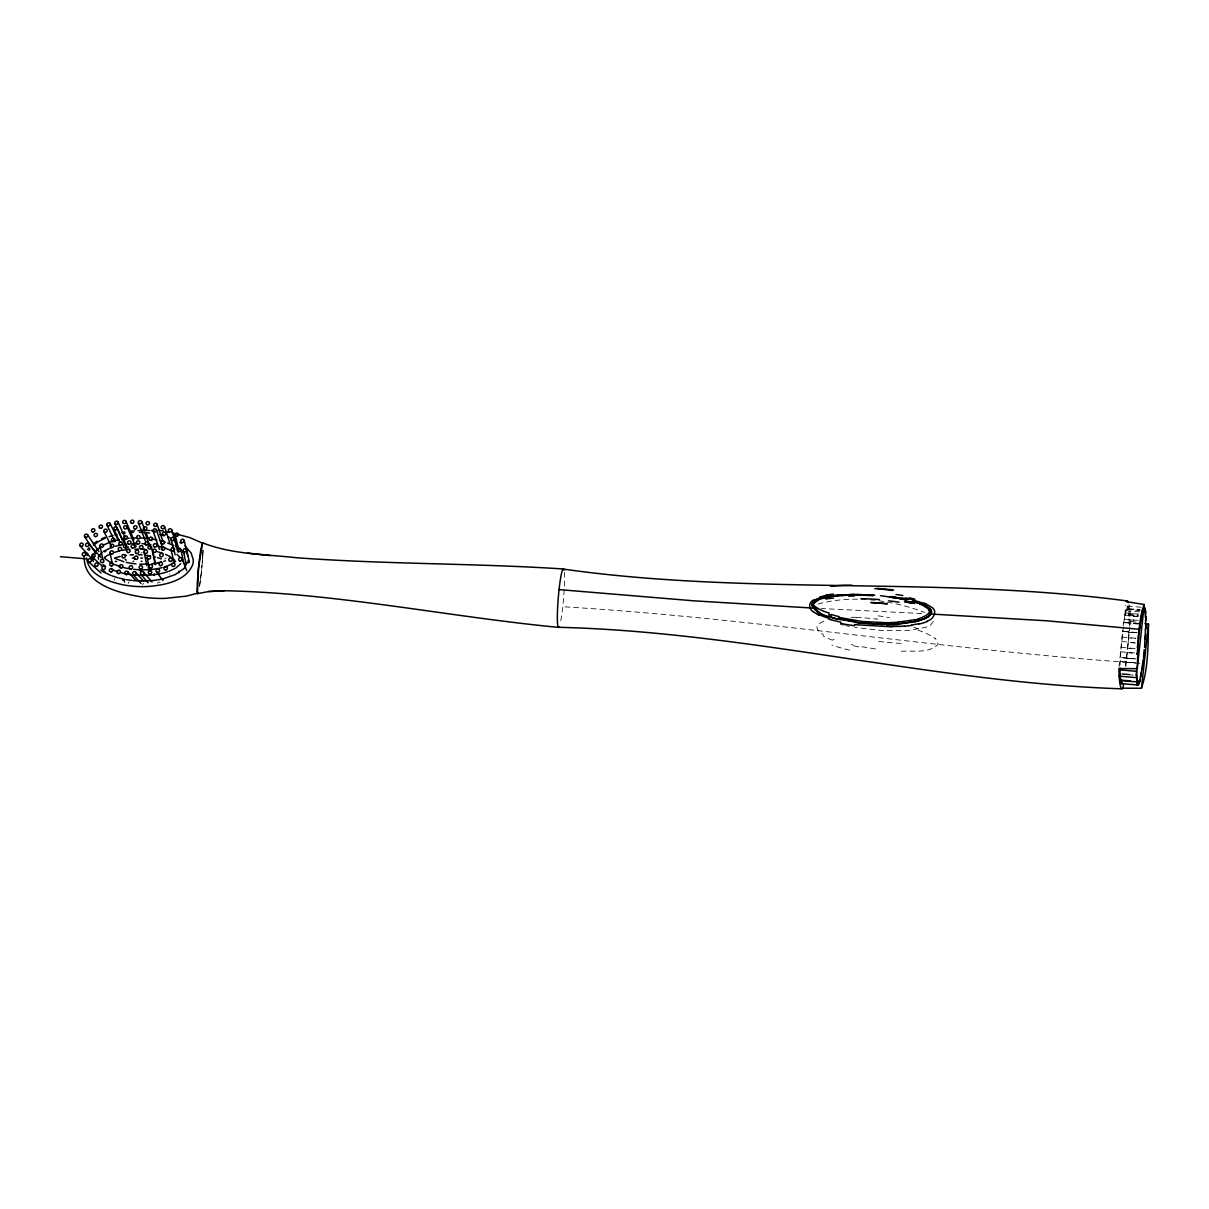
<?xml version="1.0" encoding="UTF-8"?>
<svg xmlns="http://www.w3.org/2000/svg" width="1209" height="1209" viewBox="0 0 1209 1209"><rect width="100%" height="100%" fill="white"/><g stroke="black" fill="none" stroke-linecap="round" stroke-linejoin="round"><path stroke-width="0.75" stroke-dasharray="5 3.75" d="M1138.53 623.799L1123.856 622.575A36.33 3.31 -85.3 0 1 1124.4 619.22L1124.944 614.368L1137.85 615.381M1137.956 616.514L1125.126 615.441L1125.065 614.414M203.036 550.216L202.931 552.679M203.036 550.171L202.795 555.263M1125.126 615.441A36.33 3.31 -85.3 0 1 1125.67 613.069L1126.199 608.898L1139.09 609.91M1139.588 611.905L1126.35 610.696L1126.304 608.943M202.9 553.193L202.507 559.525M202.764 555.777L202.659 557.379M1123.191 625.597L1123.69 622.076M202.628 557.908L202.069 564.92M1126.35 610.696A36.33 3.31 -85.3 0 1 1126.848 609.487L1127.332 606.117L1127.453 608.58L1140.283 609.789M202.432 560.598L202.296 562.215M1129.282 625.673L1129.327 622.862L1138.44 623.527M202.251 562.759L201.178 573.927M202.024 565.464L201.827 567.61M1127.846 608.777L1128.269 606.253L1128.314 609.532A36.33 3.31 -85.3 0 1 1128.586 610.998L1128.934 609.26L1139.981 610.122M201.767 568.154L201.646 569.484M1128.828 635.783L1128.798 632.262A36.33 3.31 -85.3 0 0 1128.874 630.252M201.555 570.27L201.374 572.114M201.314 572.643L199.485 586.607M1119.035 666.703L1125.791 605.346M1125.519 665.842L1129.826 626.806M1130.037 624.947L1130.128 613.371A83.633 7.602 -85.3 0 0 1129.07 604.651M201.087 574.698L200.996 575.469M1128.798 636.07L1128.465 637.914L1135.795 638.564M200.875 576.481L200.966 575.726M200.815 576.98L200.634 578.461M200.573 578.945L200.331 580.864M1138.168 616.726L1129.01 615.955A36.33 3.31 -85.3 0 0 1128.858 613.492L1129.04 609.306M200.256 581.333L199.545 586.244M1125.851 666.446L1126.108 662.336A36.33 3.31 -85.3 0 0 1126.607 658.27L1135.856 659.192M1138.243 624.025L1129.07 623.27A36.33 3.31 -85.3 0 0 1129.085 619.839L1129.251 614.943L1138.47 615.653M1129.01 615.955L1129.357 614.958M1129.085 619.839L1138.258 620.595M1137.246 632.564L1122.572 631.355L1122.043 637.098A36.33 3.31 -85.3 0 0 1121.604 641.541L1121.075 647.329A36.33 3.31 -85.3 0 0 1120.803 651.832L1120.32 657.379A36.33 3.31 -85.3 0 0 1120.32 661.565L1119.897 666.491M1127.74 648.16L1128.209 642.508L1135.493 643.022M933.348 621.35L930.492 625.113L925.746 627.335L909.621 630.342L882.253 630.584L854.793 627.426M1126.758 658.361L1127.241 652.724A36.33 3.31 -85.3 0 0 1127.649 648.251L1135.009 648.855M1135.07 658.814L1120.395 657.59L1135.16 658.663M823.707 621.139L819.203 623.602L817.103 626.383A5.214 5.093 -28.7 0 0 818.04 630.388L823.646 635.103M817.979 604.032C852.723 594.556 891.214 599.83 924.598 612.389M851.091 617.27L856.244 617.315M901.264 651.228C913.203 650.518 928.95 653.737 937.957 644.291A3.823 3.657 33.4 0 0 938.139 643.551L935.252 638.05M921.726 613.537L821.319 608.535M1135.84 662.895C944.274 649.989 754.492 618.192 562.774 606.752M1127.392 606.072L1141.16 607.25M1126.848 609.487L1139.679 610.545M1125.67 613.069L1138.5 614.127M1128.858 613.492L1138.032 614.248M1124.4 619.22L1137.246 620.277M1138.425 623.239L1123.856 622.575M1122.617 631.4L1137.321 632.73M1128.768 632.337L1136.203 632.791M1122.043 637.098L1136.717 638.307M1121.589 641.541L1134.45 642.599M1121.106 647.374L1135.795 648.598M1120.803 651.832L1135.478 653.041M1127.241 652.724L1134.571 653.298M1120.32 661.565L1134.994 662.774M1126.108 662.336L1140.782 663.545M1129.644 674.788L1133.317 675.09M876.313 618.872L877.734 619.068M875.437 648.961L858.874 646.241M1130.445 621.23L1138.364 622.439M845.665 625.612L849.262 626.383M853.433 645.107L851.091 644.578M840.406 624.358L843.867 625.219M913.808 627.275L918.356 628.892M834.119 639.757L832.986 639.349M1128.193 642.447L1128.209 642.478A36.33 3.31 -85.3 0 0 1128.45 637.959M1122.632 631.43L1122.647 631.521A36.33 3.31 -85.3 0 1 1122.813 630.221M564.286 572.265A29.318 2.66 -85.3 0 1 563.696 597.034A29.318 2.66 -85.3 0 1 560.311 622.952M832.623 640.271A63.231 61.175 -13 0 1 823.117 635.979M849.655 650.125A140.259 128.502 2.4 0 1 831.928 645.032M858.722 646.891A193.757 153.347 7.8 0 1 853.252 645.757M901.037 643.384A208.265 152.576 8.1 0 1 876.48 641.087M917.994 630.221A56.475 54.178 33.5 0 1 934.95 638.473M878.172 615.849A204.397 203.535 -19.9 0 1 889.34 617.663M856.244 617.482A188.785 180.761 2.1 0 1 876.283 619.084M140.924 553.148A1.753 1.677 -12.2 0 1 142.058 552.679M164.832 559.208A1.753 1.677 -12.2 0 1 166.222 557.938M169.275 574.033A1.753 1.708 -34.5 0 1 169.834 574.275M157.578 583.312A1.753 1.708 -38.7 0 1 160.192 582.315M142.768 584.839A1.753 1.693 -41.9 0 1 143.523 583.327M128.199 583.358A1.753 1.693 -44.3 0 1 129.167 581.861M114.341 580.32A1.753 1.677 -46.3 0 1 114.538 578.779"/><path stroke-width="1.5" d="M86.731 557.953C88.166 575.333 109.173 581.801 123.439 584.899A101.964 95.723 -29.6 0 0 149.946 586.35C165.709 584.748 185.99 580.909 192.73 564.603A14.931 14.024 -29.6 0 0 193.259 559.797L191.173 553.072L185.053 546.015M1140.359 623.95L1140.359 623.859A36.33 3.31 -85.3 0 1 1140.918 620.58L1141.598 615.925M1141.372 671.932L1141.372 671.932A36.33 3.31 -85.3 0 0 1141.916 668.577L1141.916 668.577M197.143 589.025L197.173 591.277M1138.334 682.42L1138.258 683.916L1138.319 682.571A36.33 3.31 -85.3 0 1 1137.926 682.375L1137.473 684.944L1137.473 681.468A36.33 3.31 -85.3 0 1 1137.185 680.153L1136.823 681.921L1136.913 677.66A36.33 3.31 -85.3 0 1 1136.762 675.196L1136.762 675.196M1140.646 675.71L1140.737 676.813L1141.356 672.4L1140.828 676.783L1140.646 675.71A36.33 3.31 -85.3 0 1 1140.102 678.083L1140.102 678.083M1145.512 617.331L1145.754 616.303L1145.512 617.331A36.33 3.31 -85.3 0 0 1145.376 614.852L1145.603 611.558M1121.756 682.435L1121.831 683.674L1122.194 682.526M1140.918 620.474L1141.402 615.895M197.158 588.602L197.309 583.871M817.707 611.391A24.195 22.306 -9.3 0 1 814.685 609.306L812.131 605.664L812.69 602.596A5.969 5.607 -5.1 0 1 813.325 601.84L821.5 597.866L837.202 595.327M1145.603 611.709L1145.558 612.857M1136.672 680.727L1136.717 679.67M1137.337 683.493L1137.397 684.914M1144.938 609.034L1144.802 611.044A36.33 3.31 -85.3 0 1 1145.089 612.374L1145.452 610.59L1145.089 612.374M1145.875 625.597L1145.875 624.736L1145.664 628.317M98.292 557.485L98.609 559.193M1136.369 674.607L1136.445 676.239L1136.687 671.312A36.33 3.31 -85.3 0 1 1136.702 667.882L1136.687 667.957M1145.905 617.905L1145.603 621.109L1145.905 618.101M1137.337 683.342L1137.473 681.468M1144.938 609.321L1144.802 611.044M1145.875 625.884L1145.83 626.594M1139.694 627.093L1140.283 623.421L1139.664 628.816A36.33 3.31 -85.3 0 0 1139.165 632.881L1139.15 632.836M1141.628 616.817A36.33 3.31 -85.3 0 1 1142.173 614.429L1142.732 610.228L1142.505 611.044M1142.173 614.429L1142.309 612.6M1142.611 665.116L1142.626 664.043L1142.369 667.685M1138.727 683.674L1138.606 684.46L1138.923 681.664A36.33 3.31 -85.3 0 0 1139.422 680.455C1139.286 685.639 1140.48 676.436 1139.981 679.806M1142.853 612.071L1142.883 611.18L1142.853 612.071A36.33 3.31 -85.3 0 1 1143.351 610.862L1143.865 607.447L1143.548 608.837M1145.467 635.39L1145.497 634.226L1145.195 638.352M1139.679 627.38L1139.664 628.816M1139.422 680.455L1139.467 682.254L1139.785 681.392M197.324 583.358L197.445 581.287M1136.384 674.32L1136.687 671.312L1120.184 669.937A36.33 3.31 -85.3 0 1 1120.184 668.063M1142.596 665.418L1142.505 666.552M197.475 580.758L197.566 579.171M1138.818 633.622C1137.714 647.072 1139.422 613.87 1144.288 604.515L1126.199 601.629L1127.453 601.009M1143.744 656.396L1143.79 654.568L1143.563 658.27M197.611 578.643L197.762 576.497M1143.351 610.862L1143.533 609.019M1138.923 681.664L1138.757 683.387M1136.732 679.488L1136.913 677.66L1120.395 676.299A36.33 3.31 -85.3 0 1 1120.275 673.987L1120.048 674.773M1143.941 610.092L1144.016 607.976L1143.941 610.092A36.33 3.31 -85.3 0 1 1144.349 610.152L1144.893 607.659M1145.543 613.023L1145.376 614.852M1145.437 635.994L1145.376 636.856M1143.714 656.729L1143.669 657.318M197.808 575.952L197.928 574.32M1145.815 626.776L1145.679 628.181M197.974 573.791L198.155 571.63M1138.5 635.964L1137.216 668.683L1118.824 668.562L1119.141 676.405M198.216 571.086L198.412 568.94M1144.349 610.152L1144.56 608.475M1137.926 682.375L1137.729 683.962M198.457 568.396L198.624 566.809M1120.365 680.471L1120.683 678.778A36.33 3.31 -85.3 0 0 1120.97 680.108L1120.894 683.538L1121.348 681.71M1142.49 666.733L1142.399 667.564M198.669 566.265L198.835 564.694M1145.346 637.037L1145.225 638.08M1139.966 680.108L1139.83 681.151M198.941 563.651L199.062 562.623M1142.324 612.389L1142.475 611.286M1119.141 676.36A83.633 7.602 -85.3 0 0 1121.816 688.722L1123.055 688.163L1123.463 684.445M1137.216 668.683L1144.288 604.515M1123.055 688.163L1141.447 688.284L1148.52 624.116L1145.135 623.542M199.122 562.109L199.349 560.069M187.44 562.049L184.388 568.094M199.409 559.571L199.591 558.09M1137.185 680.153L1136.853 681.876L1120.29 680.561M199.666 557.606L199.908 555.687M1120.395 676.299L1120.244 680.516M92.594 556.729L93.229 561.52M199.969 555.218L200.815 549.551M813.536 603.533L815.093 601.417A10.957 10.08 -6.3 0 1 816.679 600.374L819.657 599.014M1137.064 654.326L1137.321 653.192A36.33 3.31 -85.3 0 1 1137.624 648.749L1137.593 648.719M1120.184 669.937L1119.927 674.849M1137.11 654.084L1137.321 653.192M200.875 549.158L202.628 542.765L198.518 567.762L197.475 593.634L208.734 591.533L224.058 590.717C336.359 593.03 446.846 616.605 558.392 627.365M84.343 555.641C82.121 584.96 121.051 593.634 143.599 597.276A138.959 132.612 -12.2 0 0 164.817 598.41L186.156 596.173L197.354 593.256L197.188 591.594M86.988 555.566L87.653 553.254M1145.588 621.214A36.33 3.31 -85.3 0 1 1145.573 624.645L1145.83 624.222M1145.452 629.587L1145.633 628.574L1145.452 629.587A36.33 3.31 -85.3 0 1 1145.286 633.697L1145.286 633.697M1137.986 643.112L1138.077 642.916A36.33 3.31 -85.3 0 1 1138.546 638.473L1138.546 638.473M1144.983 639.289L1145.014 639.183A36.33 3.31 -85.3 0 1 1144.651 643.777M813.566 603.427L820.155 598.833M92.866 555.49L93.713 553.526M98.413 556.76L102.16 552.332M198.11 593.03L197.762 593.725L198.185 592.833M1144.228 649.581L1144.228 649.581A36.33 3.31 -85.3 0 1 1143.729 654.054L1143.729 654.054M1138.334 685.035L1120.939 683.599M929.101 612.842L926.185 615.517L920.578 618.041A47.257 43.796 -40.1 0 1 918.9 618.645L918.205 618.796M1141.447 688.284C1148.414 667.836 1147.976 645.515 1148.52 624.116M88.982 550.503L90.01 548.962M180.776 563.742L175.789 568.034M813.461 607.674L814.398 606.404M94.831 551.803L100.997 546.453M87.441 549.627L89.149 547.677M183.919 568.608L175.275 574.562L163.487 578.688M93.486 545.183L98.564 541.481M93.229 543.884L97.128 541.224M173.658 562.85L174.988 561.853A8.977 8.433 -29.6 0 0 175.592 561.308M103.385 551.47L110.518 547.889A48.708 45.73 -29.6 0 1 111.817 547.405M99.47 540.952L105.168 538.156M174.776 568.623L168.837 571.313M926.744 617.633L930.673 614.489L931.338 611.21A5.063 4.262 -44.1 0 0 931.081 610.243A8.312 6.982 -19.8 0 0 929.917 608.868A13.677 11.516 -23.3 0 0 928.799 607.84M171.799 563.983L166.691 566.235A46.637 43.781 -29.6 0 1 164.424 566.976L164.092 567.081M921.001 620.005L918.553 620.701L919.958 620.308A49.493 45.277 -36.7 0 0 921.364 619.854L927.545 617.24L930.93 614.187A4.352 4.065 -27.9 0 0 931.368 613.265A3.884 3.642 -25.6 0 0 931.504 612.298A4.186 3.914 -27.5 0 0 931.398 611.346A5.153 4.776 -37.6 0 0 931.066 610.454L924.326 604.923M103.218 545.153L109.611 542.342M926.653 617.739L925.263 618.298M814.549 599.588C808.821 601.341 807.884 608.475 813.083 611.678M926.2 617.965L925.202 618.434M927.031 621.063C933.288 619.96 938.411 610.515 931.187 607.024A26.16 23.198 -36.4 0 0 928.965 605.618L928.074 605.165A42.028 37.071 -33.2 0 0 925.988 604.122M925.006 618.524L924.069 618.917M101.677 538.791L105.092 537.34M165.437 560.81L164.983 560.976A40.774 38.28 -29.6 0 1 163.82 561.384M115.127 557.938L115.928 557.666A43.509 40.849 -29.6 0 1 118.044 557.017L120.205 556.457M819.898 599.044L831.973 596.369L848.975 595.085M110.382 542.07L112.724 541.3M167.628 571.751L162.444 573.247A83.708 78.6 -29.6 0 1 133.066 574.728M114.311 552.392L119.132 551.032M109.037 536.69L112.996 535.481M819.989 598.561L821.47 598.138M115.142 546.347L119.993 545.168A1.753 1.677 -12.2 0 0 122.305 543.234A1.753 1.677 -12.2 0 0 119.434 542.312A1.753 1.677 -12.2 0 0 119.978 545.168M819.415 597.805L820.987 597.397M114.311 540.846L119.177 539.682M161.507 562.064L157.502 562.986M162.127 567.625L161.401 567.807A74.988 70.394 -29.6 0 1 139.851 569.666L138.733 569.741M915.183 621.607L916.15 621.381A68.777 65.996 -61 0 0 918.538 620.595A51.806 49.675 -60.7 0 0 922.361 619.325M114.991 534.952L117.001 534.484M914.971 619.658L898.242 622.167M918.734 623.708L911.616 625.083M897.834 624.056L916.09 621.32M915.591 621.426L910.725 622.499M121.61 532.595L124.769 531.975M156.838 563.122L151.775 563.847M122.532 550.322L125.373 549.868M121.641 539.214L124.965 538.715M122.85 544.639L126.461 544.126M124.965 555.551L126.386 555.339M830.674 596.354L831.747 596.188M123.076 533.365L125.116 533.093M126.628 538.504L129.136 538.262M833.485 596.052L834.724 595.931M903.168 623.376L898.619 623.784M128.23 549.521L129.68 549.385M833.485 595.433L854.703 594.601M835.041 595.886L838.547 595.584M904.498 625.99L898.453 626.489M837.716 595.281L852.421 594.616M131.297 531.114L134.592 530.857M130.149 554.946L131.826 554.825M130.814 538.126L137.554 537.914M841.101 595.417L848.794 595.085M148.178 564.135L139.715 564.165M224.375 590.717L208.734 591.533M132.249 554.81L133.504 554.75M132.34 543.627L137.539 543.506M137.902 530.6L142.843 530.449M891.426 626.791L854.687 624.645M851.045 594.737L861.715 594.722M134.804 549.128L138.506 549.128M885.97 624.524L886.756 624.509M852.738 594.526L871.87 594.979M886.605 624.252L862.062 623.285L837.671 618.766M853.509 595.024L860.158 595.07M854.446 594.994L872.233 595.523M855.035 594.526L861.669 594.601M884.399 624.524L880.454 624.479M146.108 530.434L149.342 530.479M861.05 595.055L871.039 595.433M140.682 581.03L133.383 580.607M138.249 554.719L142.118 554.901M862.44 594.707L874.802 595.145M879.578 624.192L861.08 622.892M1122.209 688.828C932.97 682.632 748.19 631.914 558.739 627.305M140.939 537.975L147.694 538.458M929.101 613.915L1046.707 620.791L1139.165 629.269M815.848 608.263L693.906 600.828L559.072 589.599M141.997 543.642L145.715 543.914M871.417 595.07L873.2 595.569M872.354 595.13L873.291 595.176M871.961 595.493L872.898 595.553M138.189 569.711L133.67 569.318M142.194 549.279L146.621 549.672M202.734 542.886C232.279 554.508 264.998 554.221 296.145 557.697C385.112 564.361 474.472 563.137 563.454 568.986M60.45 556.699L86.051 558.815M1122.088 673.972L1129.433 674.577M1120.97 680.108L1130.143 680.863M880.681 595.705L906.463 599.422M136.058 563.908L131.509 563.349A72.872 68.414 -29.6 0 1 126.975 562.502L126.295 562.336M158.334 530.388L163.291 530.872M144.687 555.127L145.548 555.218M247.482 553.072L270.423 555.566M133.035 574.91L128.758 574.351M132.068 580.471L126.25 579.655M890.867 596.551L894.992 597.05M563.107 569.046C750.079 595.659 940.028 575.998 1127.06 600.949M859.947 623.043L855.715 622.484M147.936 544.156L150.883 544.564M890.051 596.732L900.297 598.228M889.522 597.125L895.416 597.956M146.818 555.369L148.087 555.551M131.282 569.016L126.371 568.17M151.881 539.002L156.883 539.909M901.778 598.017L908.579 599.226M149.357 555.747L150.611 555.974M900.735 598.591L905.481 599.468M898.922 598.546L904.816 599.679M901.053 598.364L905.526 599.226M126.507 573.958L121.338 572.824M124.965 579.428L119.268 578.144M172.041 532.897L189.707 537.567L202.87 543.294M840.844 622.182L833.152 620.308A126.613 124.542 -62.4 0 1 830.568 619.567M125.404 567.958L122.94 567.369M841.026 619.779L835.192 618.298A117.575 115.747 -69.9 0 1 830.976 617.074M156.732 545.667L162.399 547.193M159.8 534.741L163.835 535.753M153.936 556.669L155.538 557.062M914.367 600.495L923.888 603.351M838.804 617.376L862.093 621.486L886.333 622.695A178.539 174.519 78.4 0 0 898.242 622.182M160.208 540.665L165.059 542.07M913.022 601.16L918.991 602.913A71.845 60.722 -25.1 0 1 920.291 603.457L921.47 603.805A53.362 48.798 -42.1 0 1 923.177 604.424L925.157 605.407M157.457 551.697L162.852 553.374M913.052 600.979L918.991 602.807A70.863 64.198 -36.6 0 1 920.321 603.321L921.409 603.699M123.907 561.747L114.659 558.256M118.014 577.811L111.953 575.847M912.221 601.493L917.147 603.034M830.523 619.567L828.528 618.948M915.394 601.583L918.341 602.505M120.447 566.673L114.523 564.527M830.885 616.862L828.513 616.091M117.757 571.797L111.651 569.545M830.931 617.028L828.996 616.394M831.142 615.169L828.815 614.368M167.779 536.962L169.985 537.733M165.134 548.13L168.474 549.46M167.673 542.977L173.794 545.622M161.356 558.936L160.616 558.649A56.914 53.438 -29.6 0 0 157.487 557.606M919.686 603.986L920.034 604.122A51.398 46.441 -38 0 1 922.074 604.999L922.709 605.316M110.775 575.393L105.44 572.93M173.975 539.35L175.955 540.272M169.23 549.808L172.026 551.198M923.842 604.757L924.084 604.878A36.361 33.444 -47.6 0 1 926.018 605.83L926.517 606.132M818.825 615.185L817.511 614.52M111.802 563.258L105.924 559.329A15.037 14.115 -29.6 0 1 105.213 558.618L104.926 558.301A9.43 8.856 -29.6 0 1 104.427 557.651M819.732 612.51L818.508 611.845M104.548 572.462L100.725 570.059M926.003 605.86L926.336 606.057A27.928 25.616 -44.9 0 1 927.137 606.555A20.84 19.193 -56 0 1 928.754 607.719A13.359 12.271 -52.6 0 1 930.069 608.988A9.37 8.584 -54.6 0 1 930.477 609.517L930.749 609.85A6.755 6.226 -44.3 0 1 931.066 610.469L931.338 611.21A3.793 3.007 -56.9 0 1 931.383 612.056A3.431 2.675 -58.2 0 1 931.187 613.008M175.713 546.649L179.627 549.158M179.793 542.342L181.622 543.491M105.636 566.386L103.113 564.573M176.907 554.387L179.476 556.805M180.821 550.08L184.403 553.556M88.529 561.686L101.088 573.081M92.292 557.077L102.009 565.903M127.701 571.676L136.058 580.577M88.484 543.702A1.753 1.602 -42.2 0 1 87.426 546.483A1.753 1.602 -42.2 0 1 85.597 544.398A1.753 1.602 -42.2 0 1 88.484 543.702L100.876 557.379M80.157 545.924L92.534 559.601M135.514 572.084L143.569 581.061M132.899 574.426L140.954 583.403M143.463 571.963A1.753 1.708 -40.5 0 1 142.39 574.804A1.753 1.708 -40.5 0 1 140.501 572.552A1.753 1.708 -40.5 0 1 143.463 571.963L152.002 581.982M140.773 574.245L148.087 582.814M156.429 571.721L162.958 580.547M928.754 609.774L928.875 609.971A3.174 2.902 -36.7 0 1 929.328 612.691M87.501 534.726L98.911 551.606M84.6 536.705L96.01 553.571M103.944 531.552L111.47 546.408M1142.792 610.243L1142.853 610.439M110.155 523.573A1.753 1.572 -25.7 0 1 108.372 525.945A1.753 1.572 -25.7 0 1 107.193 523.482A1.753 1.572 -25.7 0 1 110.155 523.573L118.165 540.211M106.981 525.099L114.991 541.723M117.031 527.653L124.754 544.352M113.858 529.179L120.039 542.539M118.059 522.092A1.753 1.587 -24.3 0 1 116.185 524.404A1.753 1.587 -24.3 0 1 115.082 521.895A1.753 1.587 -24.3 0 1 118.059 522.092L124.859 537.128M114.84 523.512L122.396 540.227M127.036 526.656A1.753 1.587 -23.2 0 1 125.147 528.953A1.753 1.587 -23.2 0 1 124.074 526.429A1.753 1.587 -23.2 0 1 127.036 526.656L135.665 546.785M125.963 521.291A1.753 1.587 -23.2 0 1 124.059 523.573A1.753 1.587 -23.2 0 1 123.001 521.049A1.753 1.587 -23.2 0 1 125.963 521.291L133.851 539.728M181.985 558.618L186.73 570.588M141.71 521.638A1.753 1.587 -21.1 0 1 139.609 523.769A1.753 1.587 -21.1 0 1 138.793 521.139A1.753 1.587 -21.1 0 1 141.71 521.638L144.264 528.242M146.198 533.26L148.148 538.292M138.4 522.832L145.518 541.269M143.478 528.938L150.354 547.345M157.049 524.222L162.792 540.861M156.445 529.935A1.753 1.602 -19 0 1 154.284 532.005A1.753 1.602 -19 0 1 153.528 529.346A1.753 1.602 -19 0 1 156.445 529.935L162.716 548.145M153.105 531.038L159.422 549.354M164.545 526.716A1.753 1.602 -17.9 0 1 162.323 528.741A1.753 1.602 -17.9 0 1 161.658 526.051A1.753 1.602 -17.9 0 1 164.545 526.716L169.668 542.629M1136.747 681.891L1136.672 681.06M171.723 529.89A1.753 1.602 -16.5 0 1 169.532 531.93A1.753 1.602 -16.5 0 1 168.807 529.255A1.753 1.602 -16.5 0 1 171.723 529.89L176.393 545.697M174.489 538.504A1.753 1.617 -14.9 0 1 172.267 540.514A1.753 1.617 -14.9 0 1 171.587 537.793A1.753 1.617 -14.9 0 1 174.489 538.504L178.131 552.241M171.073 539.365L175.169 554.81M175.048 535.103L178.645 548.795M184.252 540.499A1.753 1.632 -12.4 0 1 181.954 542.418A1.753 1.632 -12.4 0 1 181.38 539.652A1.753 1.632 -12.4 0 1 184.252 540.499L187.697 556.185M186.715 549.974A1.753 1.677 -12.2 0 1 184.388 551.909A1.753 1.677 -12.2 0 1 183.844 549.052A1.753 1.677 -12.2 0 1 186.715 549.974L189.299 561.973M183.254 550.639L186.216 564.361M180.806 549.49A1.753 1.677 -12.2 0 1 178.479 551.41A1.753 1.677 -12.2 0 1 177.935 548.554A1.753 1.677 -12.2 0 1 180.806 549.49L183.768 563.198M171.134 549.642L174.096 563.349M152.772 551.123L155.749 564.845M151.457 547.057A1.753 1.677 -12.2 0 1 149.145 548.977A1.753 1.677 -12.2 0 1 148.601 546.12A1.753 1.677 -12.2 0 1 151.457 547.057L155.175 564.195M147.135 557.787L150.097 571.494M144.037 552.165L147.014 565.872M123.968 537.839L126.567 549.838M110.004 552.845L112.603 564.845M99.969 545.984L102.931 559.707M1142.611 663.696L1142.611 663.696A36.33 3.31 -85.3 0 0 1143.125 659.63M131.237 532.519A101.964 95.723 -29.6 0 1 133.277 532.413M139.413 532.338A101.964 95.723 -29.6 0 1 149.644 533.018M559.163 626.7A29.318 2.66 -85.3 0 1 558.346 597.004A29.318 2.66 -85.3 0 1 563.998 570.24M817.616 614.323A29.152 27.535 -8.6 0 1 813.325 611.694M828.769 618.222A74.671 71.92 -21 0 1 819.082 614.671M854.567 625.733A196.463 192.624 75.8 0 1 840.618 623.421M898.438 626.292A194.8 189.586 67.1 0 1 891.426 626.564M911.662 625.37A136.798 133.413 -83.8 0 1 904.528 626.232M927.076 621.607A51.246 48.98 -54.6 0 1 918.795 624.071M924.008 603.11A55.055 48.496 -32.7 0 1 926.079 603.956M909.123 597.835A138.959 115.913 -21.3 0 1 914.956 599.165M895.945 594.48A196.417 148.647 -13.2 0 1 902.836 595.523M876.948 588.375A222.849 150.883 -8.9 0 1 893.693 590.007M825.656 599.044A86.746 64.47 -8 0 1 833.636 598.017M821.228 597.669A57.533 47.287 -8 0 1 825.263 596.853M814.851 599.891A27.021 23.213 -7.2 0 1 819.551 598.259M1127.453 601.054A83.633 7.602 -85.3 0 1 1128.496 602.611M814.216 608.021A5.38 5.048 6 0 1 813.204 603.729M815.365 606.978A5.425 4.957 -9.3 0 1 813.43 604.394M829.238 613.008A40.063 36.466 -5 0 1 815.954 607.13M839.001 616.62A121.731 117.696 -32.7 0 1 831.369 614.504M918.281 619.144A64.969 61.115 -43.4 0 1 915.032 619.99M928.829 609.714A14.735 13.39 -40.6 0 0 924.825 606.661L924.764 606.419A34.94 31.691 -40.6 0 0 922.709 605.316M917.314 602.687A67.9 61.342 -37.8 0 1 919.853 603.669M905.465 597.911A125.192 109.339 -26.7 0 1 912.961 599.845M895.627 597.367A173.114 137.962 -15.4 0 1 899.148 597.956M874.878 588.602A201.329 146.365 -10.6 0 1 892.227 590.491M848.688 596.143A157.759 104.594 -7.8 0 1 854.279 596.052M817.692 610.469A10.216 8.675 45.3 0 1 814.957 607.583M819.551 597.186A52.712 47.559 -8.1 0 1 830.492 594.737M830.689 586.425A125.131 101.858 -9.4 0 1 852.013 585.216M860.899 598.682A201.208 129.559 -7 0 1 879.351 599.558M904.68 601.311A125.978 109.158 -22.8 0 1 914.563 603.518M918.16 602.959A55.962 51.035 -36.4 0 1 924.16 605.241M924.099 618.66A39.685 35.862 -37.9 0 1 920.956 619.794M811.964 604.696A4.413 4.126 -12.1 0 1 813.385 601.901M871.236 602.52A213.162 141.196 -7.9 0 1 887.255 603.775M905.934 600.918A130.149 111.802 -22.9 0 1 912.447 602.399M918.523 620.519A69.23 64.319 -39.1 0 1 916.059 621.139M898.604 623.527A189.843 185.445 -77.2 0 1 886.605 624.101M837.535 619.31A127.565 124.542 -47.8 0 1 830.719 617.361M828.195 616.968A56.279 53.785 -24 0 1 817.208 612.177M814.458 608.656A6.876 6.347 -9.8 0 1 811.859 605.044M812.493 602.475A8.765 7.647 -0.6 0 1 815.591 600.148M815.682 600.102A22.956 19.45 -6.2 0 1 819.959 598.455M821.47 597.654A50.476 41.408 -7.3 0 1 826.367 596.611M826.049 595.07A76.908 60.722 -7.8 0 1 833.333 594.057M849.05 594.511A157.321 96.765 -6.6 0 1 853.614 594.45M870.933 602.596A204.23 123.242 -6.6 0 1 886.938 603.805M888.57 600.813A187.969 130.663 -9.9 0 1 899.058 602.188M904.483 601.84A131.297 102.841 -16 0 1 911.918 603.397M921.288 604.107A52.319 43.902 -23.6 0 1 923.646 605.059A38.325 31.827 -21.2 0 1 925.792 606.193M926.487 606.177A28.789 24.724 -30.1 0 1 927.122 606.54M926.85 606.858A22.291 18.301 -17.6 0 1 928.391 607.825M930.854 612.903A5.592 4.519 -56.4 0 1 929.177 615.23M929.343 615.487A11.546 10.745 -54.4 0 1 927.817 616.681M927.817 616.681A18.377 17.394 -56.2 0 1 926.064 617.708M925.217 618.192A33.912 32.386 -58.7 0 1 922.376 619.386M910.679 622.197A126.129 122.562 -76.5 0 1 902.745 623.36M897.879 624.539A184.629 179.793 71.3 0 1 886.771 625.068M855.791 621.834A180.519 175.093 57.4 0 1 841.162 619.084M828.815 616.892A66.45 65.18 -45.7 0 1 819.506 612.948M818.417 611.996A30.134 28.895 -15.4 0 1 816.181 610.56A19.782 18.785 -9.7 0 1 814.654 609.245M154.117 562.956A1.753 1.677 -12.2 0 1 155.1 563.968M148.102 567.943A1.753 1.677 -12.2 0 1 149.16 567.323M140.667 570.678A1.753 1.677 -12.2 0 1 139.624 570.331M115.308 561.399A1.753 1.677 -12.2 0 1 116.638 561.55M125.177 559.253A1.753 1.677 -12.2 0 1 126.008 560.371M133.564 561.263A1.753 1.677 -12.2 0 1 133.081 561.354M132.34 558.135A1.753 1.677 -12.2 0 1 134.683 559.102M142.073 561.293A1.753 1.677 -12.2 0 1 141.211 561.248M140.864 558.21A1.753 1.677 -12.2 0 1 142.541 558.12M154.132 573.807A1.753 1.677 -12.2 0 1 154.132 575.318M178.72 571.207A1.753 1.708 -28.5 0 1 178.841 572.749M143.947 549.46A1.753 1.587 -21.8 0 1 144.415 549.279M122.698 580.139A1.753 1.693 -45.4 0 1 124.512 582.149M103.385 571.373A1.753 1.662 -47.8 0 1 105.289 572.431M104.835 551.909A1.753 1.572 -29.9 0 1 105.757 551.319M128.441 547.042A1.753 1.587 -24.3 0 1 127.55 547.707M136.012 545.879A1.753 1.587 -23.2 0 1 135.423 546.649M188.12 560.371A1.753 1.632 -12.4 0 1 188.423 562.835M174.7 560.235A18.347 17.228 -29.6 0 0 173.023 558.739L169.472 556.382A48.012 45.081 -29.6 0 0 165.512 554.432M104.533 557.394A20.719 19.45 -29.6 0 1 110.76 553.918M163.502 578.748A87.35 82 -29.6 0 1 141.362 580.97M150.974 530.524A138.959 132.612 -12.2 0 1 154.117 530.675M166.056 531.9A138.959 132.612 -12.2 0 1 169.033 532.353M1137.503 647.692C1137.503 647.571 1138.122 639.561 1137.503 647.692M1138.485 637.445L1138.515 638.322L1138.485 637.279M1144.772 645.062L1144.636 647.314L1144.772 645.183M1142.324 668.048L1142.157 668.849L1142.324 668.063M1145.86 616.318L1145.89 616.499M140.667 548.856A1.753 1.677 -12.2 0 0 142.994 546.921A1.753 1.677 -12.2 0 0 140.123 546A1.753 1.677 -12.2 0 0 140.667 548.856M132.28 547.979A1.753 1.677 -12.2 0 0 134.592 546.045A1.753 1.677 -12.2 0 0 131.736 545.123A1.753 1.677 -12.2 0 0 132.28 547.979M124.542 547.632A1.753 1.677 -12.2 0 0 126.869 545.697A1.753 1.677 -12.2 0 0 123.998 544.775A1.753 1.677 -12.2 0 0 124.542 547.632M153.921 552.392A1.753 1.677 -12.2 0 0 156.233 550.458A1.753 1.677 -12.2 0 0 153.377 549.536A1.753 1.677 -12.2 0 0 153.921 552.392M145.186 553.435A1.753 1.677 -12.2 0 0 147.498 551.5A1.753 1.677 -12.2 0 0 144.627 550.579A1.753 1.677 -12.2 0 0 145.186 553.435M136.436 553.45A1.753 1.677 -12.2 0 0 138.748 551.531A1.753 1.677 -12.2 0 0 135.892 550.594A1.753 1.677 -12.2 0 0 136.436 553.45M127.791 552.543A1.753 1.677 -12.2 0 0 130.104 550.609A1.753 1.677 -12.2 0 0 127.247 549.687A1.753 1.677 -12.2 0 0 127.791 552.543M119.374 550.624A1.753 1.677 -12.2 0 0 121.701 548.69A1.753 1.677 -12.2 0 0 118.83 547.768A1.753 1.677 -12.2 0 0 119.374 550.624M111.44 547.465A1.753 1.677 -12.2 0 0 113.767 545.546A1.753 1.677 -12.2 0 0 110.896 544.609A1.753 1.677 -12.2 0 0 111.44 547.465M128.713 544.126A1.753 1.677 -12.2 0 0 131.04 542.206A1.753 1.677 -12.2 0 0 128.169 541.269A1.753 1.677 -12.2 0 0 128.713 544.126M137.463 544.095A1.753 1.677 -12.2 0 0 139.776 542.176A1.753 1.677 -12.2 0 0 136.919 541.239A1.753 1.677 -12.2 0 0 137.463 544.095M146.108 545.017A1.753 1.677 -12.2 0 0 148.42 543.098A1.753 1.677 -12.2 0 0 145.564 542.161A1.753 1.677 -12.2 0 0 146.108 545.017M154.51 546.936A1.753 1.677 -12.2 0 0 156.838 545.002A1.753 1.677 -12.2 0 0 153.966 544.08A1.753 1.677 -12.2 0 0 154.51 546.936M162.459 550.08A1.753 1.677 -12.2 0 0 164.772 548.161A1.753 1.677 -12.2 0 0 161.915 547.224A1.753 1.677 -12.2 0 0 162.459 550.08M160.842 556.654A1.753 1.677 -12.2 0 0 163.17 554.719A1.753 1.677 -12.2 0 0 160.298 553.798A1.753 1.677 -12.2 0 0 160.842 556.654M148.269 559.057A1.753 1.677 -12.2 0 0 150.581 557.122A1.753 1.677 -12.2 0 0 147.725 556.2A1.753 1.677 -12.2 0 0 148.269 559.057M135.559 559.344A1.753 1.677 -12.2 0 0 137.871 557.409A1.753 1.677 -12.2 0 0 135.015 556.488A1.753 1.677 -12.2 0 0 135.559 559.344M123.046 557.757A1.753 1.677 -12.2 0 0 125.373 555.823A1.753 1.677 -12.2 0 0 122.502 554.901A1.753 1.677 -12.2 0 0 123.046 557.757M111.137 554.1A1.753 1.677 -12.2 0 0 113.465 552.181A1.753 1.677 -12.2 0 0 110.593 551.244A1.753 1.677 -12.2 0 0 111.137 554.1M101.103 547.254A1.753 1.677 -12.2 0 0 103.43 545.319A1.753 1.677 -12.2 0 0 100.559 544.398A1.753 1.677 -12.2 0 0 101.103 547.254M112.528 541.496A1.753 1.677 -12.2 0 0 114.855 539.577A1.753 1.677 -12.2 0 0 111.984 538.64A1.753 1.677 -12.2 0 0 112.528 541.496M125.116 539.093A1.753 1.677 -12.2 0 0 127.429 537.174A1.753 1.677 -12.2 0 0 124.572 536.237A1.753 1.677 -12.2 0 0 125.116 539.093M137.826 538.806A1.753 1.677 -12.2 0 0 140.138 536.887A1.753 1.677 -12.2 0 0 137.282 535.95A1.753 1.677 -12.2 0 0 137.826 538.806M150.324 540.393A1.753 1.677 -12.2 0 0 152.636 538.458A1.753 1.677 -12.2 0 0 149.78 537.537A1.753 1.677 -12.2 0 0 150.324 540.393M162.233 544.05A1.753 1.677 -12.2 0 0 164.56 542.116A1.753 1.677 -12.2 0 0 161.689 541.194A1.753 1.677 -12.2 0 0 162.233 544.05M170.378 561.429A1.753 1.708 -28.5 0 0 172.026 558.89A1.753 1.708 -28.5 0 0 169.003 558.815A1.753 1.708 -28.5 0 0 170.378 561.429M160.721 565.646A1.753 1.708 -34.5 0 0 162.233 563.016A1.753 1.708 -34.5 0 0 159.21 563.107A1.753 1.708 -34.5 0 0 160.721 565.646M150.898 567.988A1.753 1.708 -38 0 0 152.228 565.268A1.753 1.708 -38 0 0 149.221 565.555A1.753 1.708 -38 0 0 150.898 567.988M141.105 569.031A1.753 1.708 -40.4 0 0 142.163 566.205A1.753 1.708 -40.4 0 0 139.201 566.779A1.753 1.708 -40.4 0 0 141.105 569.031M131.131 569.046A1.753 1.693 -42.3 0 0 132.28 566.235A1.753 1.693 -42.3 0 0 129.303 566.734A1.753 1.693 -42.3 0 0 131.131 569.046M121.399 568.018A1.753 1.693 -43.9 0 0 122.441 565.177A1.753 1.693 -43.9 0 0 119.479 565.782A1.753 1.693 -43.9 0 0 121.399 568.018M111.817 565.933A1.753 1.693 -45.4 0 0 112.785 563.062A1.753 1.693 -45.4 0 0 109.853 563.757A1.753 1.693 -45.4 0 0 111.817 565.933M102.614 562.563A1.753 1.677 -46.7 0 0 103.4 559.646A1.753 1.677 -46.7 0 0 100.528 560.538A1.753 1.677 -46.7 0 0 102.614 562.563M93.849 557.394A1.753 1.662 -47.8 0 0 94.71 554.508A1.753 1.662 -47.8 0 0 91.824 555.339A1.753 1.662 -47.8 0 0 93.849 557.394M95.632 536.6A1.753 1.572 -30.1 0 0 97.325 534.136A1.753 1.572 -30.1 0 0 94.362 534.182A1.753 1.572 -30.1 0 0 95.632 536.6M105.334 532.383A1.753 1.572 -26.8 0 0 107.087 529.98A1.753 1.572 -26.8 0 0 104.125 529.935A1.753 1.572 -26.8 0 0 105.334 532.383M115.127 530.026A1.753 1.587 -24.8 0 0 117.077 527.759A1.753 1.587 -24.8 0 0 114.13 527.472A1.753 1.587 -24.8 0 0 115.127 530.026M135 528.953A1.753 1.587 -21.8 0 0 136.965 526.716A1.753 1.587 -21.8 0 0 134.018 526.383A1.753 1.587 -21.8 0 0 135 528.953M144.748 529.95A1.753 1.587 -20.5 0 0 146.803 527.789A1.753 1.587 -20.5 0 0 143.856 527.336A1.753 1.587 -20.5 0 0 144.748 529.95M163.578 535.345A1.753 1.602 -17.3 0 0 165.754 533.29A1.753 1.602 -17.3 0 0 162.837 532.67A1.753 1.602 -17.3 0 0 163.578 535.345M172.267 550.896A1.753 1.677 -12.2 0 0 174.595 548.977A1.753 1.677 -12.2 0 0 171.723 548.04A1.753 1.677 -12.2 0 0 172.267 550.896M180.02 560.991A1.753 1.708 -21.6 0 0 182.03 558.724A1.753 1.708 -21.6 0 0 179.053 558.21A1.753 1.708 -21.6 0 0 180.02 560.991M173.174 566.477A1.753 1.708 -29 0 0 174.867 563.953A1.753 1.708 -29 0 0 171.844 563.832A1.753 1.708 -29 0 0 173.174 566.477M165.754 570.043A1.753 1.708 -33.5 0 0 167.159 567.369A1.753 1.708 -33.5 0 0 164.137 567.58A1.753 1.708 -33.5 0 0 165.754 570.043M157.986 572.446A1.753 1.708 -36.5 0 0 159.346 569.741A1.753 1.708 -36.5 0 0 156.324 570.013A1.753 1.708 -36.5 0 0 157.986 572.446M150.188 573.988A1.753 1.708 -38.7 0 0 151.412 571.222A1.753 1.708 -38.7 0 0 148.42 571.63A1.753 1.708 -38.7 0 0 150.188 573.988M134.501 574.985A1.753 1.693 -41.9 0 0 135.589 572.174A1.753 1.693 -41.9 0 0 132.627 572.734A1.753 1.693 -41.9 0 0 134.501 574.985M126.673 574.592A1.753 1.693 -43.2 0 0 127.776 571.766A1.753 1.693 -43.2 0 0 124.814 572.31A1.753 1.693 -43.2 0 0 126.673 574.592M119.041 573.565A1.753 1.693 -44.3 0 0 119.963 570.678A1.753 1.693 -44.3 0 0 117.046 571.419A1.753 1.693 -44.3 0 0 119.041 573.565M111.394 571.917A1.753 1.693 -45.4 0 0 112.361 569.061A1.753 1.693 -45.4 0 0 109.43 569.756A1.753 1.693 -45.4 0 0 111.394 571.917M104.019 569.56A1.753 1.677 -46.3 0 0 104.866 566.673A1.753 1.677 -46.3 0 0 101.964 567.489A1.753 1.677 -46.3 0 0 104.019 569.56M96.856 566.356A1.753 1.677 -47.2 0 0 97.657 563.454A1.753 1.677 -47.2 0 0 94.786 564.331A1.753 1.677 -47.2 0 0 96.856 566.356M90.07 562.034A1.753 1.662 -47.8 0 0 90.962 559.147A1.753 1.662 -47.8 0 0 88.076 559.933A1.753 1.662 -47.8 0 0 90.07 562.034M84.358 555.838A1.753 1.647 -47.3 0 0 85.144 552.936A1.753 1.647 -47.3 0 0 82.288 553.873A1.753 1.647 -47.3 0 0 84.358 555.838M81.728 546.392A1.753 1.602 -42.2 0 0 82.786 543.597A1.753 1.602 -42.2 0 0 79.9 544.292A1.753 1.602 -42.2 0 0 81.728 546.392M86.066 537.401A1.753 1.587 -34.1 0 0 87.577 534.816A1.753 1.587 -34.1 0 0 84.615 535.073A1.753 1.587 -34.1 0 0 86.066 537.401M92.987 531.945A1.753 1.572 -29.9 0 0 94.725 529.512A1.753 1.572 -29.9 0 0 91.763 529.497A1.753 1.572 -29.9 0 0 92.987 531.945M100.528 528.363A1.753 1.572 -27.4 0 0 102.357 526.006A1.753 1.572 -27.4 0 0 99.41 525.87A1.753 1.572 -27.4 0 0 100.528 528.363M131.796 523.361A1.753 1.587 -22.1 0 0 133.882 521.215A1.753 1.587 -22.1 0 0 130.965 520.747A1.753 1.587 -22.1 0 0 131.796 523.361M147.332 524.766A1.753 1.587 -20.1 0 0 149.448 522.666A1.753 1.587 -20.1 0 0 146.531 522.137A1.753 1.587 -20.1 0 0 147.332 524.766M154.933 526.399A1.753 1.602 -19 0 0 157.079 524.328A1.753 1.602 -19 0 0 154.178 523.739A1.753 1.602 -19 0 0 154.933 526.399M176.212 536.267A1.753 1.617 -14.7 0 0 178.464 534.302A1.753 1.617 -14.7 0 0 175.577 533.532A1.753 1.617 -14.7 0 0 176.212 536.267"/></g></svg>
